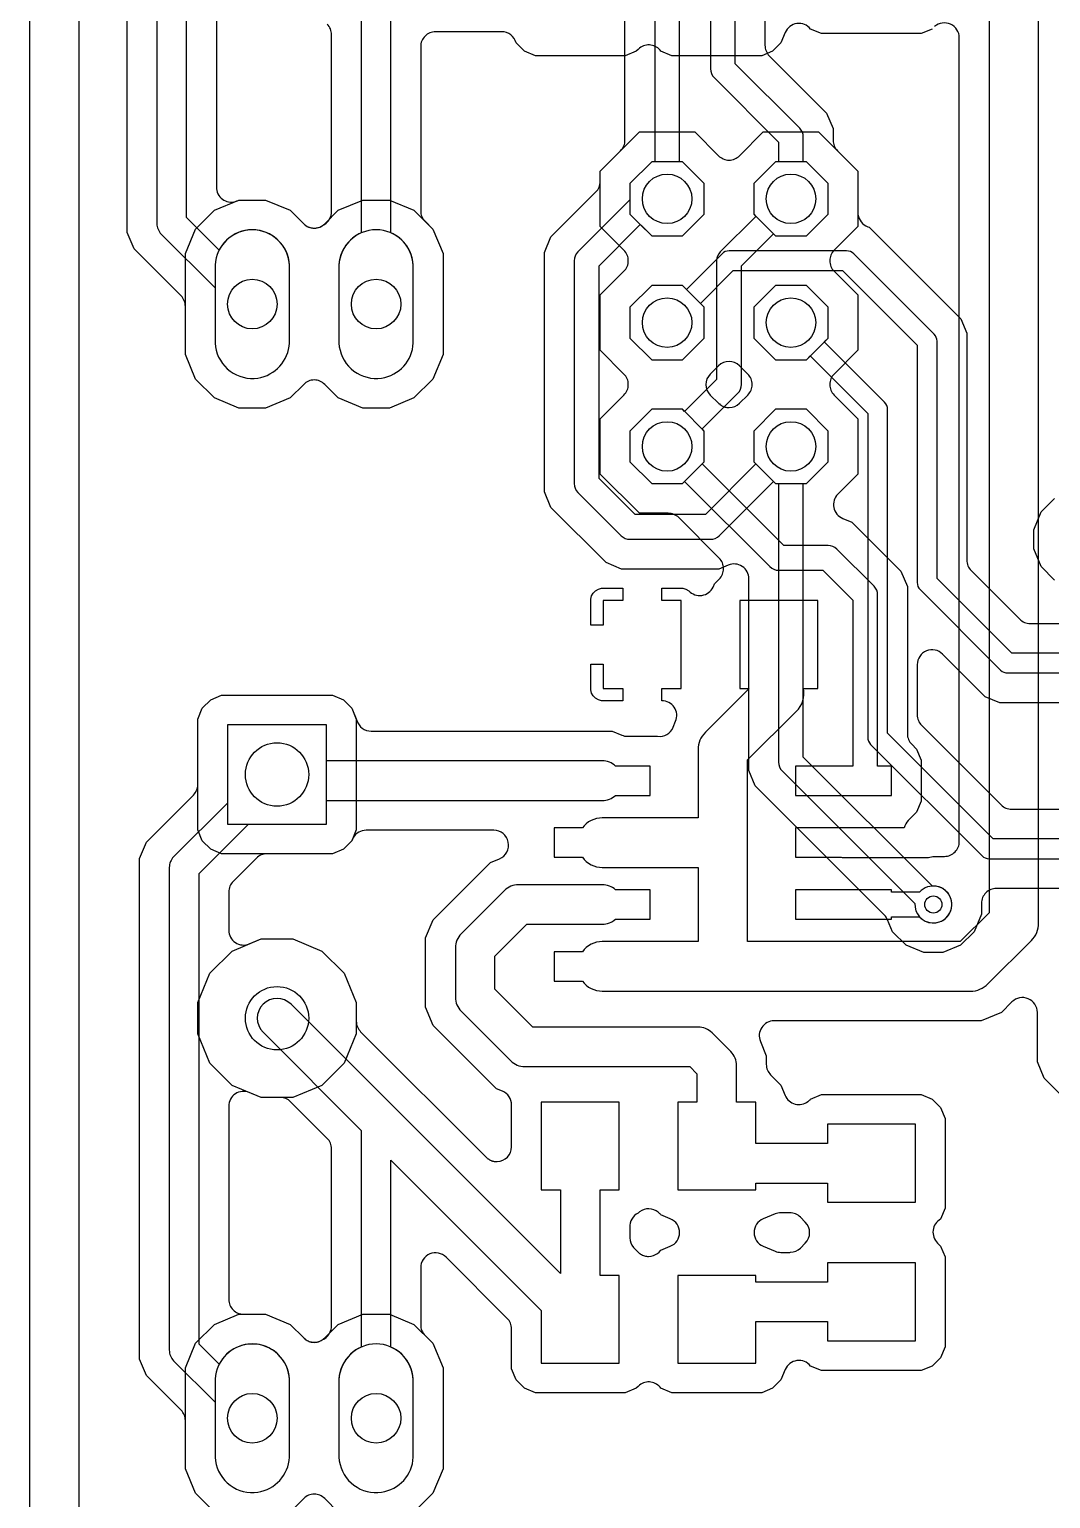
# Model space of a CAD drawing. Header units: millimetres. Extents: x 0 to 99.1, y 0 to 99.1.
# Drawn here: x 0 to 20.95, y 48.64 to 78.79 of the extents above; entities that cross this region are included whole.
import ezdxf

# ---------------------------------------------------------------- set-up
doc = ezdxf.new("R2010")
doc.units = ezdxf.units.MM

msp = doc.modelspace()

# ---------------------------------------------------------------- linework, layer by layer
at = {"layer": '16_copper'}
for points in [[(1.016, 97.739), (1.016, 1.321, 0.414214)], [(24.331, 61.163), (19.835, 61.163, 0.414214), (19.53, 60.858), (19.53, 60.637), (19.379, 60.273), (19.102, 59.996), (18.738, 59.845), (18.346, 59.845), (17.982, 59.996), (17.705, 60.273), (17.604, 60.517, 0.098489), (17.538, 60.616), (14.889, 63.265), (14.757, 63.582), (14.757, 67.515, 0.534514), (14.336, 67.797), (14.142, 67.716), (12.147, 67.716), (11.83, 67.848), (11.544, 68.134), (11.544, 68.134), (10.984, 68.694), (10.984, 68.694), (10.698, 68.98), (10.566, 69.297), (10.566, 74.213), (10.698, 74.53), (11.62, 75.452, 0.198912), (11.709, 75.668), (11.709, 75.879), (12.128, 76.298, 0.198912), (12.217, 76.513), (12.217, 86.532)], [(12.827, 86.36), (12.827, 76.073), (12.765, 76.073), (12.319, 75.627), (12.319, 75.289), (11.25, 74.221, 0.198912), (11.176, 74.041), (11.176, 69.469, 0.198912), (11.25, 69.289), (12.139, 68.4, 0.198912), (12.319, 68.326), (13.97, 68.326, 0.198912), (14.15, 68.4), (15.262, 69.513), (15.305, 69.469), (15.367, 69.469), (15.367, 63.754, 0.198912), (15.441, 63.574), (18.164, 60.852, 0.992387), (18.92, 60.808), (18.92, 60.858, 0.409744), (18.523, 61.211), (15.875, 63.859), (15.875, 69.469), (15.937, 69.469), (16.383, 69.915), (16.383, 70.547), (15.937, 70.993), (15.305, 70.993), (14.859, 70.547), (14.859, 69.915), (14.903, 69.872), (13.865, 68.834), (12.424, 68.834), (11.684, 69.574), (11.684, 73.936), (12.531, 74.783), (12.765, 74.549), (13.397, 74.549), (13.843, 74.995), (13.843, 75.627), (13.397, 76.073), (13.335, 76.073), (13.335, 86.255)], [(13.97, 85.217), (13.97, 77.978, 0.198912), (14.044, 77.798), (15.367, 76.476), (15.367, 76.073), (15.305, 76.073), (14.859, 75.627), (14.859, 74.995), (15.305, 74.549), (15.937, 74.549), (16.383, 74.995), (16.383, 75.627), (15.937, 76.073), (15.875, 76.073), (15.875, 76.581, 0.198912), (15.801, 76.761), (14.478, 78.083), (14.478, 85.112)], [(15.088, 84.733), (15.088, 78.462, 0.198912), (15.177, 78.246), (16.353, 77.07), (16.485, 76.753), (16.485, 76.513, 0.198912), (16.574, 76.298), (16.993, 75.879), (16.993, 75.03, 0.282565), (17.16, 74.758), (17.172, 74.752, 0.043131), (17.224, 74.73), (19.104, 72.85), (19.228, 72.552), (19.228, 67.9, 0.198912), (19.317, 67.684), (20.313, 66.688, 0.198912), (20.529, 66.599), (23.822, 66.599, 0.414214)], [(24.736, 65.989), (20.15, 65.989), (18.618, 67.521), (18.618, 72.39, 0.198912), (18.559, 72.534), (16.908, 74.185, 0.198912), (16.764, 74.244), (14.351, 74.244, 0.198912), (14.207, 74.185), (13.476, 73.454), (13.397, 73.533), (12.765, 73.533), (12.319, 73.087), (12.319, 72.455), (12.765, 72.009), (13.397, 72.009), (13.843, 72.455), (13.843, 73.087), (13.764, 73.166), (14.435, 73.838), (16.68, 73.838), (18.212, 72.306), (18.212, 67.437, 0.198912), (18.271, 67.293), (19.922, 65.642, 0.198912), (20.066, 65.583), (24.736, 65.583)], [(24.736, 62.179), (19.769, 62.179), (17.602, 64.346), (17.602, 70.993, 0.198912), (17.543, 71.137), (16.303, 72.376), (16.383, 72.455), (16.383, 73.087), (15.937, 73.533), (15.305, 73.533), (14.859, 73.087), (14.859, 72.455), (15.305, 72.009), (15.937, 72.009), (16.016, 72.089), (17.196, 70.909), (17.196, 64.262, 0.198912), (17.255, 64.118), (19.541, 61.832, 0.198912), (19.685, 61.773), (24.736, 61.773)], [(3.795, 48.367), (3.409, 48.753), (3.2, 49.257), (3.2, 51.327), (3.409, 51.831), (3.795, 52.217), (4.299, 52.426), (4.845, 52.426), (5.349, 52.217), (5.626, 51.939, 0.414216), (6.058, 51.939), (6.335, 52.217), (6.839, 52.426), (7.385, 52.426), (7.889, 52.217), (8.275, 51.831), (8.484, 51.327), (8.484, 49.257), (8.275, 48.753), (7.889, 48.367)], [(6.335, 48.367), (6.058, 48.645, 0.414216), (5.626, 48.645), (5.349, 48.367)]]:
    msp.add_lwpolyline(points, format="xyb", dxfattribs=at)
for points in [[(4.299, 71.018), (3.795, 71.227), (3.409, 71.613), (3.2, 72.117), (3.2, 74.187), (3.409, 74.691), (3.795, 75.077), (4.299, 75.286), (4.845, 75.286), (5.349, 75.077), (5.626, 74.799, 0.414216), (6.058, 74.799), (6.335, 75.077), (6.839, 75.286), (7.385, 75.286), (7.889, 75.077), (8.275, 74.691), (8.484, 74.187), (8.484, 72.117), (8.275, 71.613), (7.889, 71.227), (7.385, 71.018), (6.839, 71.018), (6.335, 71.227), (6.058, 71.505, 0.414216), (5.626, 71.505), (5.349, 71.227), (4.845, 71.018)], [(4.684, 71.635, 0.357806), (5.334, 72.353), (5.334, 73.951, 0.95208), (3.81, 73.951), (3.81, 72.353), (3.817, 72.278), (3.832, 72.205), (3.854, 72.133), (3.882, 72.064), (3.918, 71.998), (3.959, 71.936), (4.007, 71.878), (4.06, 71.825), (4.118, 71.777), (4.18, 71.736), (4.246, 71.7), (4.315, 71.672), (4.387, 71.65), (4.46, 71.635), (4.535, 71.628), (4.609, 71.628)], [(7.224, 71.635, 0.357806), (7.874, 72.353), (7.874, 73.951, 0.95208), (6.35, 73.951), (6.35, 72.353), (6.357, 72.278), (6.372, 72.205), (6.394, 72.133), (6.422, 72.064), (6.458, 71.998), (6.499, 71.936), (6.547, 71.878), (6.6, 71.825), (6.658, 71.777), (6.72, 71.736), (6.786, 71.7), (6.855, 71.672), (6.927, 71.65), (7, 71.635), (7.075, 71.628), (7.149, 71.628)], [(14.353, 71.028, 0.197598), (14.567, 71.116), (14.736, 71.285, 0.414216), (14.736, 71.717), (14.567, 71.886, 0.414211), (14.135, 71.886), (13.966, 71.717, 0.414211), (13.966, 71.285), (14.135, 71.116), (14.136, 71.116), (14.136, 71.115), (14.153, 71.102), (14.168, 71.088), (14.169, 71.087), (14.17, 71.087), (14.187, 71.076), (14.205, 71.064), (14.206, 71.064), (14.206, 71.063), (14.226, 71.055), (14.245, 71.046), (14.246, 71.046), (14.246, 71.046), (14.266, 71.04), (14.287, 71.034), (14.287, 71.034), (14.288, 71.034), (14.309, 71.031), (14.33, 71.028), (14.331, 71.028), (14.331, 71.028)], [(23.089, 62.789, 0.413526), (23.393, 63.094), (23.393, 64.409), (23.453, 64.552, 0.534514), (23.171, 64.973), (19.904, 64.973), (19.606, 65.097), (19.334, 65.368), (19.334, 65.368), (18.732, 65.97, 0.668181), (18.212, 65.755), (18.212, 64.725, 0.198912), (18.301, 64.509), (19.932, 62.878, 0.198912), (20.148, 62.789), (23.089, 62.789)], [(4.684, 48.775, 0.357806), (5.334, 49.493), (5.334, 51.091, 0.95208), (3.81, 51.091), (3.81, 49.493), (3.817, 49.418), (3.832, 49.345), (3.854, 49.273), (3.882, 49.204), (3.918, 49.138), (3.959, 49.076), (4.007, 49.018), (4.06, 48.965), (4.118, 48.917), (4.18, 48.876), (4.246, 48.84), (4.315, 48.812), (4.387, 48.79), (4.46, 48.775), (4.535, 48.768), (4.609, 48.768)], [(7.224, 48.775, 0.357806), (7.874, 49.493), (7.874, 51.091, 0.95208), (6.35, 51.091), (6.35, 49.493), (6.357, 49.418), (6.372, 49.345), (6.394, 49.273), (6.422, 49.204), (6.458, 49.138), (6.499, 49.076), (6.547, 49.018), (6.6, 48.965), (6.658, 48.917), (6.72, 48.876), (6.786, 48.84), (6.855, 48.812), (6.927, 48.79), (7, 48.775), (7.075, 48.768), (7.149, 48.768)]]:
    msp.add_lwpolyline(points, format="xyb", close=True, dxfattribs=at)
for points in [[(13.843, 69.915), (13.843, 70.547), (13.397, 70.993), (12.765, 70.993), (12.319, 70.547), (12.319, 69.915), (12.765, 69.469), (13.397, 69.469)], [(3.943, 61.874), (3.719, 61.967), (3.547, 62.139), (3.454, 62.363), (3.454, 64.637), (3.547, 64.861), (3.719, 65.033), (3.943, 65.126), (6.217, 65.126), (6.441, 65.033), (6.613, 64.861), (6.706, 64.637), (6.706, 62.363), (6.613, 62.139), (6.441, 61.967), (6.217, 61.874)], [(6.096, 64.516), (4.064, 64.516), (4.064, 62.484), (6.096, 62.484)], [(4.757, 56.874), (4.159, 57.122), (3.702, 57.579), (3.454, 58.177), (3.454, 58.823), (3.702, 59.421), (4.159, 59.878), (4.757, 60.126), (5.403, 60.126), (6.001, 59.878), (6.458, 59.421), (6.706, 58.823), (6.706, 58.177), (6.458, 57.579), (6.001, 57.122), (5.403, 56.874)]]:
    msp.add_lwpolyline(points, close=True, dxfattribs=at)
msp.add_lwpolyline([(21.03, 67.489), (20.753, 67.766), (20.602, 68.13), (20.602, 68.522), (20.753, 68.886), (21.03, 69.163)], dxfattribs=at)
at = {"layer": '1_copper'}
for points in [[(1.016, 97.739), (1.016, 1.321, 0.414214)], [(18.519, 78.795), (18.295, 78.702), (16.249, 78.702), (16.025, 78.795, 0.57117), (15.504, 78.721), (15.417, 78.511), (15.245, 78.339), (15.021, 78.246), (13.179, 78.246), (12.955, 78.339, 0.427731), (12.515, 78.405), (12.484, 78.378), (12.445, 78.339), (12.221, 78.246), (10.379, 78.246), (10.155, 78.339), (9.983, 78.511, 0.343429), (9.685, 78.74), (8.331, 78.74, 0.414214), (8.026, 78.435), (8.026, 75.066, 0.198914), (8.116, 74.85), (8.275, 74.691), (8.484, 74.187), (8.484, 72.117), (8.275, 71.613), (7.889, 71.227), (7.385, 71.018), (6.839, 71.018), (6.335, 71.227), (6.058, 71.505, 0.414216), (5.626, 71.505), (5.349, 71.227), (4.845, 71.018), (4.299, 71.018), (3.795, 71.227), (3.409, 71.613), (3.2, 72.117), (3.2, 73.104, 0.198912), (3.111, 73.32), (2.146, 74.285), (2.007, 74.621), (2.007, 84.764)], [(2.616, 84.582), (2.616, 74.803, 0.198912), (2.705, 74.587), (3.81, 73.483), (3.81, 72.353), (3.817, 72.278), (3.832, 72.205), (3.854, 72.133), (3.882, 72.064), (3.918, 71.998), (3.959, 71.936), (4.007, 71.878), (4.06, 71.825), (4.118, 71.777), (4.18, 71.736), (4.246, 71.7), (4.315, 71.672), (4.387, 71.65), (4.46, 71.635), (4.535, 71.628), (4.609, 71.628), (4.684, 71.635, 0.357806), (5.334, 72.353), (5.334, 73.951, 0.76781), (3.894, 74.261), (3.226, 74.929), (3.226, 84.456)], [(19.685, 81.748), (19.685, 60.662), (19.094, 60.071), (14.732, 60.071), (14.732, 63.798), (15.729, 64.795, 0.256481), (15.878, 65.267), (16.17, 65.267), (16.17, 67.067), (14.57, 67.067), (14.57, 65.267), (14.765, 65.267), (13.865, 64.367, 0.198912), (13.716, 64.008), (13.716, 62.611), (11.751, 62.611, 0.238267), (11.342, 62.404), (10.766, 62.404), (10.766, 61.802), (11.342, 61.802, 0.238435), (11.751, 61.595), (13.716, 61.595), (13.716, 60.071), (11.751, 60.071, 0.238267), (11.342, 59.864), (10.766, 59.864), (10.766, 59.262), (11.342, 59.262, 0.238435), (11.751, 59.055), (19.304, 59.055, 0.198912), (19.663, 59.204), (20.552, 60.093, 0.198912), (20.701, 60.452), (20.701, 81.538)], [(3.835, 79.66), (3.835, 75.55, 0.502304), (4.228, 75.258), (4.24, 75.262, 0.047751), (4.299, 75.286), (4.845, 75.286), (5.349, 75.077), (5.626, 74.799), (5.627, 74.799), (5.627, 74.798), (5.644, 74.784), (5.659, 74.771), (5.66, 74.77), (5.661, 74.77), (5.678, 74.758), (5.696, 74.747), (5.697, 74.747), (5.697, 74.746), (5.717, 74.738), (5.736, 74.729), (5.737, 74.729), (5.737, 74.729), (5.757, 74.723), (5.778, 74.717), (5.778, 74.717), (5.779, 74.717), (5.8, 74.714), (5.821, 74.711), (5.822, 74.711), (5.822, 74.711), (5.844, 74.711, 0.126223), (5.99, 74.749), (6.008, 74.76, 0.311988), (6.198, 75.066), (6.198, 78.679, 0.198912), (6.108, 78.895)], [(6.807, 79.35), (6.807, 74.613, 0.284922), (6.35, 73.951), (6.35, 72.353), (6.357, 72.278), (6.372, 72.205), (6.394, 72.133), (6.422, 72.064), (6.458, 71.998), (6.499, 71.936), (6.547, 71.878), (6.6, 71.825), (6.658, 71.777), (6.72, 71.736), (6.786, 71.7), (6.855, 71.672), (6.927, 71.65), (7, 71.635), (7.075, 71.628), (7.149, 71.628), (7.224, 71.635, 0.357806), (7.874, 72.353), (7.874, 73.951, 0.284922), (7.417, 74.613), (7.417, 79.35)], [(3.795, 48.367), (3.409, 48.753), (3.2, 49.257), (3.2, 50.244, 0.198912), (3.111, 50.46), (2.4, 51.171), (2.261, 51.507), (2.261, 61.777), (2.4, 62.113), (2.7, 62.413), (2.7, 62.413), (3.365, 63.078, 0.198914), (3.454, 63.294), (3.454, 64.637), (3.547, 64.861), (3.719, 65.033), (3.943, 65.126), (6.217, 65.126), (6.441, 65.033), (6.613, 64.861), (6.719, 64.606, 0.3311), (7.01, 64.389), (11.953, 64.389), (12.151, 64.307, 0.098491), (12.268, 64.284), (12.885, 64.284, 0.338432), (13.205, 64.469), (13.256, 64.592, 0.539208), (12.97, 65.013), (12.97, 65.267), (13.37, 65.267), (13.37, 67.067), (12.97, 67.067), (12.97, 67.321), (13.403, 67.321), (13.468, 67.304), (13.526, 67.27, 0.529076), (14.024, 67.345), (14.032, 67.36), (14.053, 67.412), (14.15, 67.509, 0.414216), (14.15, 67.94), (13.321, 68.77, 0.198912), (13.105, 68.859), (12.513, 68.859), (11.709, 69.663), (11.709, 70.799), (12.196, 71.285, 0.414216), (12.196, 71.717), (11.709, 72.203), (11.709, 73.339), (12.196, 73.825, 0.414216), (12.196, 74.257), (11.709, 74.743), (11.709, 75.879), (12.513, 76.683), (13.649, 76.683), (14.135, 76.196, 0.414216), (14.567, 76.196), (15.053, 76.683), (16.189, 76.683), (16.993, 75.879), (16.993, 74.743), (16.506, 74.257, 0.414216), (16.506, 73.825), (16.993, 73.339), (16.993, 72.203), (16.506, 71.717, 0.414216), (16.506, 71.285), (16.993, 70.799), (16.993, 69.663), (16.583, 69.253, 0.534515), (16.682, 68.756), (16.872, 68.677), (17.877, 67.672), (18.009, 67.355), (18.009, 64.335, 0.198912), (18.098, 64.12), (18.198, 64.019), (18.291, 63.795), (18.291, 62.951), (18.198, 62.727), (18.025, 62.553, 0.13914), (17.944, 62.408), (16.697, 62.408, 0.038623), (16.651, 62.404), (15.713, 62.404), (15.713, 61.802), (16.651, 61.802, 0.037993), (16.697, 61.798), (18.415, 61.798, 0.096425), (18.529, 61.821), (18.771, 61.821, 0.414214), (19.075, 62.126), (19.075, 78.616, 0.64508), (18.569, 78.845)], [(22.85, 55.232), (20.815, 57.267), (20.676, 57.603), (20.676, 58.618, 0.668181), (20.155, 58.834), (19.937, 58.616), (19.526, 58.445), (15.276, 58.445, 0.534514), (14.994, 58.024), (15.116, 57.73), (15.116, 57.552, 0.198914), (15.205, 57.337), (15.417, 57.125), (15.504, 56.915, 0.492248), (15.97, 56.79), (15.974, 56.793, 0.052837), (16.025, 56.841), (16.249, 56.934), (18.295, 56.934), (18.519, 56.841), (18.69, 56.669), (18.783, 56.445), (18.783, 54.603), (18.69, 54.379, 0.497723), (18.629, 53.886), (18.69, 53.825), (18.783, 53.601), (18.783, 51.759), (18.69, 51.535), (18.519, 51.363), (18.295, 51.27), (16.249, 51.27), (16.025, 51.363, 0.571181), (15.504, 51.289), (15.417, 51.079), (15.245, 50.907), (15.021, 50.814), (13.179, 50.814), (12.955, 50.907, 0.427731), (12.515, 50.973), (12.484, 50.946), (12.445, 50.907), (12.221, 50.814), (10.379, 50.814), (10.155, 50.907), (9.983, 51.079), (9.89, 51.303), (9.89, 52.127, 0.198912), (9.801, 52.342), (8.547, 53.596, 0.668179), (8.026, 53.381), (8.026, 52.206, 0.198912), (8.116, 51.99), (8.275, 51.831), (8.484, 51.327), (8.484, 49.257), (8.275, 48.753), (7.889, 48.367)], [(6.335, 48.367), (6.058, 48.645, 0.414216), (5.626, 48.645), (5.349, 48.367)]]:
    msp.add_lwpolyline(points, format="xyb", dxfattribs=at)
for points in [[(13.843, 74.995), (13.843, 75.627), (13.397, 76.073), (12.765, 76.073), (12.319, 75.627), (12.319, 74.995), (12.765, 74.549), (13.397, 74.549)], [(13.843, 72.455), (13.843, 73.087), (13.397, 73.533), (12.765, 73.533), (12.319, 73.087), (12.319, 72.455), (12.765, 72.009), (13.397, 72.009)], [(16.383, 72.455), (16.383, 73.087), (15.937, 73.533), (15.305, 73.533), (14.859, 73.087), (14.859, 72.455), (15.305, 72.009), (15.937, 72.009)], [(16.383, 69.915), (16.383, 70.547), (15.937, 70.993), (15.305, 70.993), (14.859, 70.547), (14.859, 69.915), (15.305, 69.469), (15.937, 69.469)], [(11.516, 66.567), (11.516, 67.1), (11.533, 67.165), (11.567, 67.223), (11.614, 67.27), (11.672, 67.304), (11.737, 67.321), (12.17, 67.321), (12.17, 67.067), (11.77, 67.067), (11.77, 66.567)], [(11.737, 65.013), (11.672, 65.03), (11.614, 65.064), (11.567, 65.111), (11.533, 65.169), (11.516, 65.234), (11.516, 65.767), (11.77, 65.767), (11.77, 65.267), (12.17, 65.267), (12.17, 65.013)], [(14.9, 52.274), (16.37, 52.274), (16.37, 51.88), (18.174, 51.88), (18.174, 53.48), (16.37, 53.48), (16.37, 53.086), (14.9, 53.086), (14.9, 53.224), (13.3, 53.224), (13.3, 51.424), (14.9, 51.424)]]:
    msp.add_lwpolyline(points, close=True, dxfattribs=at)
for points in [[(17.682, 63.674), (17.399, 63.674), (17.399, 67.183, 0.198912), (17.325, 67.363), (16.563, 68.125, 0.198912), (16.383, 68.199), (15.472, 68.199), (13.799, 69.872), (13.843, 69.915), (13.843, 70.547), (13.799, 70.59), (14.531, 71.321, 0.198912), (14.605, 71.501), (14.605, 73.936), (15.262, 74.593), (15.305, 74.549), (15.937, 74.549), (16.383, 74.995), (16.383, 75.627), (15.937, 76.073), (15.305, 76.073), (14.859, 75.627), (14.859, 74.995), (14.903, 74.952), (14.171, 74.221, 0.198912), (14.097, 74.041), (14.097, 71.606), (13.44, 70.949), (13.397, 70.993), (12.765, 70.993), (12.319, 70.547), (12.319, 69.915), (12.765, 69.469), (13.397, 69.469), (13.44, 69.513), (15.187, 67.765, 0.198912), (15.367, 67.691), (16.278, 67.691), (16.891, 67.078), (16.891, 63.674), (15.713, 63.674), (15.713, 63.072), (17.682, 63.072)], [(4.684, 48.775, 0.357806), (5.334, 49.493), (5.334, 51.091, 0.76781), (3.894, 51.401), (3.48, 51.815), (3.48, 61.469), (4.495, 62.484), (6.096, 62.484), (6.096, 62.967), (11.751, 62.967, 0.18622), (12.023, 63.072), (12.735, 63.072), (12.735, 63.674), (12.023, 63.674, 0.185818), (11.751, 63.779), (6.096, 63.779), (6.096, 64.516), (4.064, 64.516), (4.064, 62.915), (2.959, 61.811, 0.198912), (2.87, 61.595), (2.87, 51.689, 0.198912), (2.959, 51.473), (3.81, 50.623), (3.81, 49.493), (3.817, 49.418), (3.832, 49.345), (3.854, 49.273), (3.882, 49.204), (3.918, 49.138), (3.959, 49.076), (4.007, 49.018), (4.06, 48.965), (4.118, 48.917), (4.18, 48.876), (4.246, 48.84), (4.315, 48.812), (4.387, 48.79), (4.46, 48.775), (4.535, 48.768), (4.609, 48.768)], [(9.598, 55.558, 0.402722), (9.89, 55.862), (9.89, 56.72, 0.303348), (9.702, 57.002), (9.584, 57.051), (8.611, 58.024), (8.611, 58.024), (8.283, 58.352), (8.128, 58.726), (8.128, 60.146), (8.283, 60.52), (9.457, 61.694), (9.642, 61.771, 0.820685), (9.525, 62.357), (6.907, 62.357, 0.267172), (6.643, 62.205), (6.636, 62.19, 0.042657), (6.613, 62.139), (6.441, 61.967), (6.217, 61.874), (4.874, 61.874, 0.198914), (4.658, 61.785), (4.179, 61.306, 0.19891), (4.089, 61.09), (4.089, 60.305, 0.534514), (4.511, 60.024), (4.757, 60.126), (5.403, 60.126), (6.001, 59.878), (6.458, 59.421), (6.706, 58.823), (6.706, 58.437, 0.198912), (6.795, 58.222), (9.37, 55.647), (9.379, 55.639), (9.387, 55.631), (9.395, 55.625), (9.403, 55.618), (9.413, 55.612), (9.422, 55.605), (9.431, 55.6), (9.44, 55.595), (9.45, 55.59), (9.46, 55.585), (9.47, 55.581), (9.479, 55.577), (9.49, 55.573), (9.501, 55.57), (9.511, 55.567), (9.521, 55.564), (9.532, 55.563), (9.544, 55.56), (9.554, 55.56), (9.565, 55.558), (9.576, 55.558), (9.587, 55.557)], [(18.174, 56.324), (16.37, 56.324), (16.37, 55.93), (14.9, 55.93), (14.9, 56.78), (14.506, 56.78), (14.506, 57.528, 0.198912), (14.387, 57.815), (14.003, 58.199, 0.198912), (13.716, 58.318), (10.328, 58.318), (9.55, 59.096), (9.55, 59.776), (10.201, 60.427), (11.751, 60.427, 0.18622), (12.023, 60.532), (12.735, 60.532), (12.735, 61.134), (12.023, 61.134, 0.185818), (11.751, 61.239), (10.033, 61.239, 0.198912), (9.746, 61.12), (8.857, 60.231, 0.198912), (8.738, 59.944), (8.738, 58.928, 0.198912), (8.857, 58.641), (9.873, 57.625, 0.198912), (10.16, 57.506), (13.548, 57.506), (13.694, 57.36), (13.694, 56.78), (13.3, 56.78), (13.3, 54.98), (14.9, 54.98), (14.9, 55.118), (16.37, 55.118), (16.37, 54.724), (18.174, 54.724)], [(18.616, 60.461, 1), (18.468, 61.205), (18.42, 61.192, 0.127769), (18.261, 61.087), (17.682, 61.087), (17.682, 61.134), (15.713, 61.134), (15.713, 60.532), (17.682, 60.532), (17.682, 60.579), (18.261, 60.579), (18.292, 60.548), (18.331, 60.518), (18.374, 60.493), (18.42, 60.474), (18.468, 60.461), (18.517, 60.455), (18.567, 60.455)], [(7.224, 48.775, 0.357806), (7.874, 49.493), (7.874, 51.091, 0.284922), (7.417, 51.753), (7.417, 55.588), (10.5, 52.505), (10.5, 51.424), (12.1, 51.424), (12.1, 53.224), (11.706, 53.224), (11.706, 54.98), (12.1, 54.98), (12.1, 56.78), (10.5, 56.78), (10.5, 54.98), (10.894, 54.98), (10.894, 53.261), (5.367, 58.787, 1), (4.793, 58.213), (6.807, 56.198), (6.807, 51.753, 0.284922), (6.35, 51.091), (6.35, 49.493), (6.357, 49.418), (6.372, 49.345), (6.394, 49.273), (6.422, 49.204), (6.458, 49.138), (6.499, 49.076), (6.547, 49.018), (6.6, 48.965), (6.658, 48.917), (6.72, 48.876), (6.786, 48.84), (6.855, 48.812), (6.927, 48.79), (7, 48.775), (7.075, 48.768), (7.149, 48.768)], [(5.844, 51.851, 0.12649), (5.99, 51.889), (6.008, 51.9, 0.311924), (6.198, 52.206), (6.198, 55.819, 0.198912), (6.108, 56.035), (5.358, 56.785, 0.198912), (5.143, 56.874), (4.757, 56.874), (4.511, 56.976, 0.534514), (4.089, 56.695), (4.089, 52.73, 0.414214), (4.394, 52.426), (4.845, 52.426), (5.349, 52.217), (5.626, 51.939), (5.627, 51.939), (5.627, 51.938), (5.643, 51.925), (5.659, 51.911), (5.66, 51.91), (5.661, 51.91), (5.679, 51.898), (5.696, 51.887), (5.697, 51.887), (5.697, 51.886), (5.717, 51.878), (5.736, 51.869), (5.737, 51.869), (5.737, 51.869), (5.758, 51.863), (5.778, 51.857), (5.778, 51.857), (5.779, 51.857), (5.8, 51.854), (5.821, 51.851), (5.822, 51.851), (5.822, 51.851)], [(12.702, 53.613, 0.163048), (12.885, 53.675), (12.916, 53.702), (12.955, 53.741), (13.147, 53.82, 0.668186), (13.147, 54.384), (12.955, 54.463, 0.042887), (12.915, 54.503), (12.898, 54.517, 0.354576), (12.515, 54.529), (12.484, 54.502, 0.292316), (12.316, 54.208), (12.316, 53.996, 0.180972), (12.391, 53.796), (12.398, 53.789), (12.405, 53.781), (12.484, 53.702), (12.485, 53.701), (12.485, 53.701), (12.502, 53.687), (12.517, 53.673), (12.518, 53.673), (12.519, 53.672), (12.537, 53.661), (12.554, 53.65), (12.555, 53.649), (12.555, 53.649), (12.575, 53.64), (12.594, 53.631), (12.595, 53.631), (12.595, 53.631), (12.615, 53.625), (12.636, 53.619), (12.636, 53.619), (12.637, 53.619), (12.658, 53.616), (12.679, 53.613), (12.68, 53.613), (12.68, 53.613)], [(15.61, 53.697, 0.18871), (15.814, 53.785), (15.915, 53.886, 0.414209), (15.915, 54.318), (15.814, 54.419, 0.198912), (15.598, 54.508), (15.414, 54.508, 0.098493), (15.297, 54.485), (15.053, 54.384, 0.668178), (15.053, 53.82), (15.297, 53.719, 0.09849), (15.414, 53.696), (15.598, 53.696)]]:
    msp.add_lwpolyline(points, format="xyb", close=True, dxfattribs=at)
at = {"layer": 'drills_PTH'}
for centre, radius in [((13.081, 75.311), 0.508), ((15.621, 75.311), 0.508), ((4.572, 73.152), 0.508), ((7.112, 73.152), 0.508), ((13.081, 72.771), 0.508), ((15.621, 72.771), 0.508), ((13.081, 70.231), 0.508), ((15.621, 70.231), 0.508), ((5.08, 63.5), 0.65), ((5.08, 58.5), 0.65), ((4.572, 50.292), 0.508), ((7.112, 50.292), 0.508)]:
    msp.add_circle(centre, radius, dxfattribs=at)
at = {"layer": 'drills_via_1_16'}
msp.add_circle((18.542, 60.833), 0.175, dxfattribs=at)
at = {"layer": 'outline'}
msp.add_lwpolyline([(0, 0), (99.06, 0), (99.06, 99.06), (0, 99.06), (0, 0)], close=True, dxfattribs=at)

doc.saveas('drawing.dxf')
